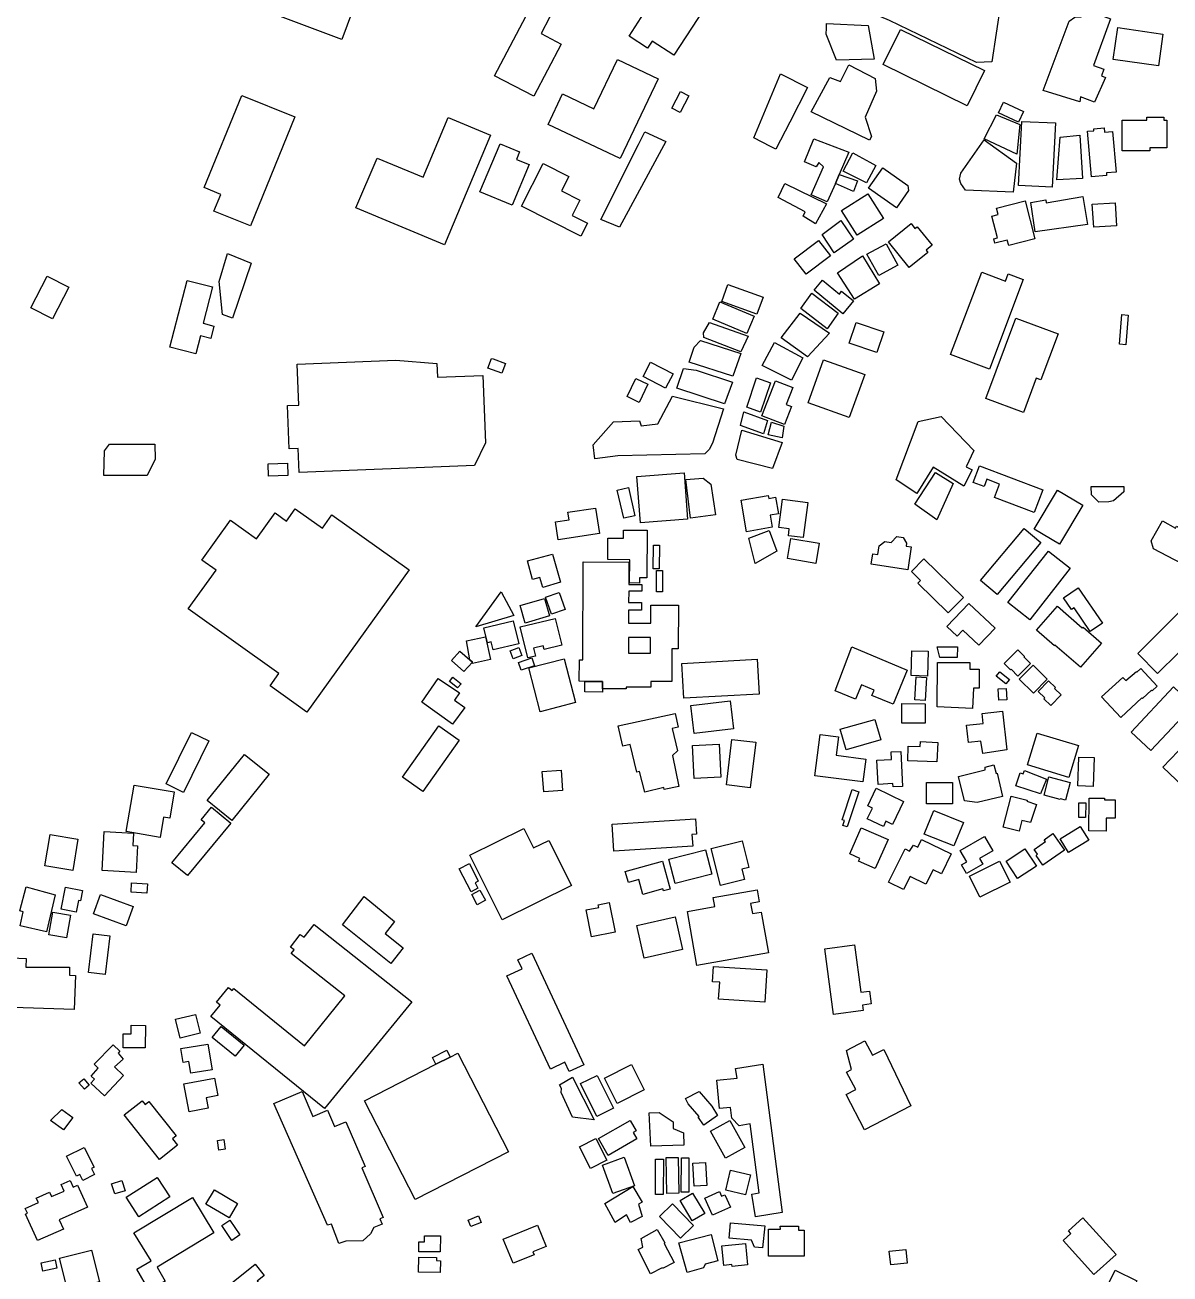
# Model space of a CAD drawing. Header units: metres. Extents: x -30816 to -28918, y -46789 to -43839.
# Drawn here: x -30631.9 to -30272.3, y -45820.9 to -45428.8 of the extents above; entities that cross this region are included whole.
import ezdxf

# ---------------------------------------------------------------- set-up
doc = ezdxf.new("R2010")
doc.units = ezdxf.units.M
doc.header["$MEASUREMENT"] = 0

msp = doc.modelspace()

# ---------------------------------------------------------------- linework, layer by layer
for points in [[(-30359.57, -45379.61), (-30353.2, -45380.1), (-30352.82, -45382.19), (-30347.23, -45383.37), (-30342.6, -45385.73), (-30343.79, -45391.16), (-30344.91, -45395.84), (-30347.09, -45416.43), (-30338.45, -45420.03), (-30335.69, -45417.12), (-30325.52, -45422.39), (-30328.22, -45440.39), (-30333.06, -45440.6), (-30360.41, -45427.38), (-30367.04, -45424.54), (-30359.57, -45379.61)], [(-30424.94, -45387.81), (-30408.99, -45398.13), (-30407.3, -45395.53), (-30399.46, -45400.59), (-30402.62, -45405.45), (-30405.49, -45403.59), (-30428.06, -45438.23), (-30434.91, -45433.82), (-30436.37, -45436.05), (-30442.18, -45432.32), (-30437.43, -45425.01), (-30438.45, -45424.35), (-30436.08, -45404.89), (-30424.94, -45387.81)], [(-30556.68, -45424.28), (-30551.61, -45410.73), (-30527.32, -45419.76), (-30532.4, -45433.31), (-30556.68, -45424.28)], [(-30473.57, -45424.08), (-30468.45, -45419.41), (-30464.54, -45421.44), (-30469.78, -45431.46), (-30463.44, -45434.75), (-30472.02, -45451.12), (-30484.38, -45444.7), (-30473.57, -45424.08)], [(-30312.08, -45449.39), (-30303.94, -45427.61), (-30302.2, -45426.33), (-30300.23, -45426.21), (-30299.27, -45423.78), (-30290.96, -45426.83), (-30296.37, -45441.47), (-30293.09, -45442.67), (-30293.84, -45444.73), (-30292.52, -45445.22), (-30295.96, -45452.96), (-30300.36, -45451.37), (-30300.61, -45452.91), (-30312.08, -45449.39)], [(-30380.14, -45428.31), (-30367.07, -45428.9), (-30365.21, -45439.48), (-30377.04, -45439.86), (-30380.31, -45431.69), (-30380.21, -45429.79), (-30380.14, -45428.31)], [(-30362.4, -45441.18), (-30356.94, -45430.15), (-30330.54, -45443.1), (-30336, -45454.14), (-30362.4, -45441.18)], [(-30288.69, -45429.61), (-30274.54, -45431.62), (-30275.96, -45441.6), (-30290.12, -45439.6), (-30288.69, -45429.61)], [(-30445.81, -45439.61), (-30432.99, -45445.66), (-30444.92, -45470.71), (-30467.61, -45459.99), (-30463.04, -45450.42), (-30453.18, -45455.07), (-30445.81, -45439.61)], [(-30386.15, -45448.41), (-30391.72, -45459.3), (-30396.07, -45467.81), (-30397.78, -45466.93), (-30403.03, -45464.21), (-30394.59, -45444.1), (-30386.15, -45448.41)], [(-30379.15, -45445.24), (-30375.74, -45446.52), (-30373.13, -45441.25), (-30364.84, -45445.58), (-30364.45, -45449.59), (-30367.99, -45457.71), (-30366.02, -45463.74), (-30366.71, -45464.93), (-30384.98, -45456.07), (-30379.15, -45445.24)], [(-30563.73, -45450.91), (-30547.07, -45457.66), (-30561.06, -45491.84), (-30572.5, -45487.2), (-30570.36, -45481.96), (-30575.58, -45479.84), (-30563.73, -45450.91)], [(-30428.77, -45454.86), (-30426.06, -45449.68), (-30423.41, -45451.05), (-30426.12, -45456.24), (-30428.77, -45454.86)], [(-30324.63, -45453.01), (-30318.34, -45455.92), (-30319.91, -45459.29), (-30326.2, -45456.4), (-30324.63, -45453.01)], [(-30521.3, -45470.54), (-30506.85, -45476.58), (-30498.95, -45457.84), (-30485.67, -45463.38), (-30500.16, -45497.8), (-30527.91, -45486.23), (-30521.3, -45470.54)], [(-30330.65, -45464.55), (-30326.73, -45457.02), (-30319.41, -45460.01), (-30320.39, -45469.33), (-30330.65, -45464.55)], [(-30318.81, -45459.04), (-30308.28, -45459.5), (-30309.35, -45479.72), (-30319.9, -45479.16), (-30318.81, -45459.04)], [(-30287.36, -45468.29), (-30287.35, -45458.66), (-30279.58, -45458.68), (-30279.58, -45457.7), (-30274.21, -45457.71), (-30274.22, -45458.64), (-30273.25, -45458.64), (-30273.26, -45467.36), (-30278.63, -45467.34), (-30278.64, -45468.31), (-30287.36, -45468.29)], [(-30437.18, -45462.28), (-30430.64, -45465.36), (-30445.14, -45492.22), (-30451.03, -45489.8), (-30439.25, -45466.32), (-30437.18, -45462.28)], [(-30307.8, -45477.37), (-30306.8, -45463.95), (-30300.61, -45463.42), (-30299.78, -45476.92), (-30307.8, -45477.37)], [(-30296.92, -45476.4), (-30298.17, -45462.16), (-30296.2, -45461.98), (-30296.25, -45461.39), (-30292.99, -45461.1), (-30292.88, -45462.38), (-30290.38, -45462.17), (-30289.25, -45474.95), (-30292.27, -45475.22), (-30292.2, -45476), (-30296.92, -45476.4)], [(-30477.53, -45470.96), (-30473.56, -45472.6), (-30478.92, -45485.39), (-30488.99, -45481.19), (-30482.65, -45466.06), (-30476.54, -45468.6), (-30477.53, -45470.96)], [(-30384.12, -45464.52), (-30373.16, -45468.73), (-30376.17, -45475.73), (-30377.34, -45478.49), (-30379.91, -45484.28), (-30384.94, -45482.15), (-30381.14, -45473.34), (-30382.55, -45471.93), (-30383.39, -45473.31), (-30387.09, -45471.73), (-30384.12, -45464.52)], [(-30330.63, -45464.79), (-30320.47, -45472.13), (-30321.5, -45481.31), (-30336.55, -45480.68), (-30337.96, -45478.49), (-30338.42, -45477.18), (-30338, -45475.31), (-30330.63, -45464.79)], [(-30371.91, -45468.9), (-30370.06, -45469.91), (-30366.55, -45471.83), (-30364.68, -45472.84), (-30367.56, -45478.31), (-30374.93, -45474.65), (-30371.91, -45468.9)], [(-30475.9, -45485.63), (-30469.12, -45472.3), (-30461.07, -45476.35), (-30463.37, -45480.87), (-30457.59, -45483.79), (-30460.04, -45488.59), (-30455.23, -45491.02), (-30457.27, -45495.04), (-30475.9, -45485.63)], [(-30371.72, -45481.1), (-30377.34, -45478.49), (-30376.17, -45475.73), (-30370.42, -45477.75), (-30371.72, -45481.1)], [(-30354.41, -45480.74), (-30358.14, -45486.17), (-30366.94, -45479.97), (-30362.47, -45473.67), (-30354.64, -45479.18), (-30354.41, -45480.74)], [(-30383.63, -45491.19), (-30387.54, -45488.79), (-30386.85, -45487.48), (-30395.39, -45482.92), (-30393.26, -45478.55), (-30380.21, -45484.9), (-30383.63, -45491.19)], [(-30375.41, -45487.04), (-30367.15, -45481.82), (-30362.25, -45489.48), (-30370.52, -45494.71), (-30375.41, -45487.04)], [(-30315.95, -45484.5), (-30311.27, -45483.64), (-30311.16, -45484.61), (-30299.68, -45482.58), (-30298.24, -45491.46), (-30314.62, -45493.7), (-30315.95, -45484.5)], [(-30323.41, -45496.28), (-30327.28, -45497.29), (-30327.66, -45495.86), (-30326.52, -45495.56), (-30328.29, -45488.83), (-30326.27, -45488.32), (-30326.8, -45486.31), (-30317.81, -45483.96), (-30314.7, -45495.86), (-30322.95, -45498), (-30323.41, -45496.28)], [(-30296.26, -45492.26), (-30296.73, -45485.08), (-30289.55, -45484.63), (-30289.08, -45491.8), (-30296.26, -45492.26)], [(-30377.71, -45500.27), (-30381.56, -45494.52), (-30375.68, -45490.13), (-30371.73, -45496.04), (-30377.71, -45500.27)], [(-30360.68, -45496.84), (-30353.59, -45491.15), (-30352.39, -45492.64), (-30351.74, -45492.11), (-30347.01, -45497.94), (-30348.92, -45499.48), (-30348.33, -45500.2), (-30354.16, -45504.89), (-30360.68, -45496.84)], [(-30378.96, -45501.24), (-30386.54, -45507.05), (-30390.28, -45502.21), (-30382.7, -45496.4), (-30378.96, -45501.24)], [(-30363.76, -45507.42), (-30367.45, -45500.76), (-30361.47, -45497.49), (-30357.8, -45504.14), (-30363.76, -45507.42)], [(-30570.83, -45509.3), (-30568.27, -45500.54), (-30560.83, -45503.58), (-30566.68, -45520.78), (-30569.88, -45519.69), (-30570.83, -45509.3)], [(-30368.89, -45501.29), (-30363.55, -45510.08), (-30371.39, -45514.9), (-30376.73, -45506.62), (-30368.89, -45501.29)], [(-30341.2, -45532.25), (-30331.43, -45506.38), (-30324, -45509.16), (-30323.14, -45506.9), (-30318.42, -45508.67), (-30329.03, -45536.81), (-30341.2, -45532.25)], [(-30630.03, -45517.6), (-30624.86, -45507.64), (-30618.09, -45511.13), (-30623.25, -45521.07), (-30630.03, -45517.6)], [(-30578.17, -45532.04), (-30586.38, -45529.94), (-30580.96, -45508.95), (-30572.92, -45511.01), (-30575.87, -45522.42), (-30572.51, -45523.28), (-30573.53, -45527.2), (-30576.71, -45526.39), (-30578.17, -45532.04)], [(-30411.13, -45510.25), (-30400.08, -45514.23), (-30402, -45519.52), (-30413.05, -45515.54), (-30411.13, -45510.25)], [(-30384.01, -45512.03), (-30381.41, -45508.9), (-30376.13, -45513.25), (-30375.41, -45512.38), (-30371.72, -45515.42), (-30375.05, -45519.43), (-30384.01, -45512.03)], [(-30379.95, -45524.21), (-30388.19, -45517.83), (-30384.75, -45512.97), (-30376.49, -45519.23), (-30379.95, -45524.21)], [(-30405.17, -45525.59), (-30415.84, -45521.12), (-30413.71, -45515.71), (-30402.84, -45520.16), (-30405.17, -45525.59)], [(-30418.73, -45526.85), (-30418.74, -45525.37), (-30416.9, -45522.15), (-30404.76, -45526.5), (-30407.04, -45531.34), (-30418.73, -45526.85)], [(-30394.35, -45526.98), (-30388.44, -45519.25), (-30379.19, -45525.56), (-30386.1, -45532.92), (-30394.35, -45526.98)], [(-30362.17, -45525.11), (-30364.39, -45531.59), (-30373.03, -45528.67), (-30370.82, -45522.18), (-30362.17, -45525.11)], [(-30330.14, -45546.03), (-30320.76, -45520.84), (-30307.44, -45525.75), (-30312.83, -45540.22), (-30314.3, -45539.67), (-30318.29, -45550.39), (-30330.14, -45546.03)], [(-30287.45, -45519.67), (-30285.4, -45519.83), (-30286.13, -45529.18), (-30288.18, -45529.02), (-30287.45, -45519.67)], [(-30409.54, -45539.04), (-30423.24, -45534.6), (-30421.69, -45529.89), (-30419.72, -45527.82), (-30407.02, -45531.96), (-30408.27, -45535.48), (-30409.54, -45539.04)], [(-30396.46, -45528.43), (-30387.6, -45533.29), (-30391.13, -45540.25), (-30400.35, -45535.63), (-30396.46, -45528.43)], [(-30546.41, -45535.24), (-30515.38, -45534.02), (-30502.5, -45535.1), (-30502.33, -45539.36), (-30488.09, -45538.8), (-30487.26, -45560), (-30490.69, -45567.08), (-30545.73, -45569.24), (-30546.03, -45561.77), (-30548.85, -45561.88), (-30549.4, -45548.23), (-30545.9, -45548.09), (-30546.41, -45535.24)], [(-30485.32, -45533.45), (-30484.87, -45533.62), (-30480.99, -45535.04), (-30482.12, -45538.13), (-30486.46, -45536.54), (-30485.32, -45533.45)], [(-30435.42, -45534.62), (-30428.35, -45538.28), (-30430.7, -45542.77), (-30437.76, -45539.1), (-30435.42, -45534.62)], [(-30385.92, -45547.36), (-30381.07, -45533.92), (-30368.16, -45538.52), (-30373, -45551.97), (-30385.92, -45547.36)], [(-30409.64, -45540.92), (-30412.16, -45547.7), (-30427.13, -45542.83), (-30425.12, -45536.57), (-30421.14, -45537.1), (-30409.64, -45540.92)], [(-30442.77, -45545.45), (-30440.06, -45539.77), (-30436.24, -45541.58), (-30438.95, -45547.27), (-30442.77, -45545.45)], [(-30405.19, -45548.8), (-30402.12, -45539.54), (-30397.73, -45541.14), (-30400.91, -45550.33), (-30405.19, -45548.8)], [(-30400.51, -45551.48), (-30396.21, -45540.44), (-30390.73, -45542.55), (-30392.83, -45547.93), (-30391.15, -45548.58), (-30393.35, -45554.24), (-30400.51, -45551.48)], [(-30428.52, -45545.26), (-30412.48, -45549.3), (-30415.93, -45560.02), (-30416.96, -45562), (-30418.35, -45563.36), (-30445.7, -45564.04), (-30452.9, -45565.01), (-30453.46, -45560.57), (-30447.06, -45553.39), (-30438.89, -45553.06), (-30438.35, -45554.58), (-30433.1, -45554.03), (-30428.52, -45545.26)], [(-30406.12, -45550.25), (-30398.73, -45552.92), (-30399.9, -45557.11), (-30407.18, -45554.55), (-30406.12, -45550.25)], [(-30398.48, -45557.42), (-30397.46, -45553.51), (-30393.59, -45554.71), (-30394.12, -45558.38), (-30398.48, -45557.42)], [(-30358.25, -45571.6), (-30351.37, -45553.29), (-30344.18, -45551.66), (-30333.9, -45562.33), (-30336.31, -45567.46), (-30334.47, -45568.38), (-30337.06, -45573.51), (-30346.62, -45567.6), (-30351.81, -45575.84), (-30358.25, -45571.6)], [(-30406.72, -45555.96), (-30394.1, -45559.85), (-30397.07, -45567.98), (-30408.22, -45565.14), (-30408.66, -45563.78), (-30406.72, -45555.96)], [(-30606.93, -45562.44), (-30605.31, -45560.41), (-30591.09, -45560.39), (-30591.02, -45565.04), (-30593.51, -45570.22), (-30607.12, -45570.22), (-30606.93, -45562.44)], [(-30549.39, -45566.35), (-30549.27, -45570.21), (-30555.35, -45570.4), (-30555.48, -45566.54), (-30549.39, -45566.35)], [(-30423.8, -45583.94), (-30438.59, -45585.05), (-30439.7, -45570.5), (-30424.91, -45569.39), (-30423.8, -45583.94)], [(-30340.41, -45572.67), (-30345.47, -45584.13), (-30352.43, -45579.2), (-30345.97, -45569.22), (-30340.41, -45572.67)], [(-30329.8, -45571.36), (-30330.69, -45573.68), (-30334.09, -45572.38), (-30332.07, -45567.14), (-30312.26, -45574.7), (-30315, -45581.85), (-30327.42, -45577.11), (-30325.79, -45572.89), (-30329.8, -45571.36)], [(-30443.83, -45583.6), (-30445.85, -45574.76), (-30442.38, -45573.97), (-30440.36, -45582.82), (-30443.83, -45583.6)], [(-30416.48, -45572.95), (-30415.05, -45582.57), (-30422.88, -45583.61), (-30424.34, -45571.47), (-30418.88, -45571), (-30416.48, -45572.95)], [(-30286.78, -45573.71), (-30286.77, -45575.33), (-30290.05, -45578.11), (-30291.54, -45578.51), (-30294.6, -45578.53), (-30296.97, -45576.23), (-30297.04, -45573.68), (-30286.78, -45573.71)], [(-30407, -45577.95), (-30398.45, -45576.47), (-30398.29, -45577.38), (-30396.13, -45577), (-30395.22, -45582.22), (-30397.9, -45582.67), (-30397.24, -45586.47), (-30405.27, -45587.86), (-30407, -45577.95)], [(-30391.85, -45586.93), (-30395.13, -45586.52), (-30394.01, -45577.65), (-30386.02, -45578.65), (-30387.52, -45589.72), (-30392.13, -45589.11), (-30391.85, -45586.93)], [(-30314.97, -45587.03), (-30307.63, -45574.84), (-30299.69, -45579.57), (-30307.03, -45591.76), (-30314.97, -45587.03)], [(-30580.63, -45612.08), (-30571.87, -45599.9), (-30576.28, -45596.75), (-30567.3, -45584.26), (-30559.17, -45590.04), (-30553.34, -45581.93), (-30549.72, -45584.52), (-30546.98, -45580.7), (-30538.48, -45586.75), (-30535.45, -45582.53), (-30511.24, -45599.77), (-30543.36, -45644.48), (-30554.88, -45636.28), (-30552.09, -45632.4), (-30580.63, -45612.08)], [(-30461.34, -45581.77), (-30452.69, -45580.43), (-30451.45, -45588.37), (-30464.4, -45590.36), (-30465.27, -45584.78), (-30460.97, -45584.12), (-30461.34, -45581.77)], [(-30264.12, -45600.21), (-30277.45, -45593.28), (-30278.2, -45590.7), (-30274.64, -45584.42), (-30270.57, -45586.71), (-30270.22, -45586.08), (-30259.49, -45592.27), (-30264.12, -45600.21)], [(-30448.83, -45596.59), (-30448.78, -45589.86), (-30443.94, -45589.88), (-30443.92, -45587.34), (-30436.44, -45587.4), (-30436.56, -45602.34), (-30438.84, -45602.33), (-30438.85, -45603.97), (-30442.01, -45603.95), (-30441.96, -45596.65), (-30448.83, -45596.59)], [(-30404.6, -45589.85), (-30398.16, -45587.51), (-30395.81, -45593.91), (-30402.55, -45597.87), (-30404.6, -45589.85)], [(-30365.61, -45594.77), (-30364.09, -45595), (-30363.66, -45592.3), (-30361.83, -45590.91), (-30359.83, -45591.19), (-30358.1, -45589.39), (-30356.04, -45589.69), (-30355.02, -45591.46), (-30355.16, -45592.35), (-30353.55, -45592.61), (-30354.67, -45599.78), (-30366.12, -45598), (-30365.61, -45594.77)], [(-30331.8, -45603.19), (-30318.13, -45586.89), (-30312.91, -45591.24), (-30326.58, -45607.53), (-30331.8, -45603.19)], [(-30432.61, -45592.07), (-30432.72, -45599.54), (-30434.61, -45599.51), (-30434.49, -45592.05), (-30432.61, -45592.07)], [(-30391.39, -45590.02), (-30382.44, -45591.5), (-30383.49, -45597.79), (-30392.45, -45596.3), (-30391.39, -45590.02)], [(-30466.23, -45594.89), (-30463.68, -45603.73), (-30469.25, -45605.33), (-30470.15, -45602.19), (-30472.53, -45602.81), (-30474.07, -45596.95), (-30466.23, -45594.89)], [(-30457.78, -45634.82), (-30457.76, -45628.04), (-30456.7, -45628.05), (-30456.59, -45597.32), (-30442.25, -45597.37), (-30442.27, -45604.38), (-30438.11, -45604.39), (-30438.12, -45606.51), (-30442.28, -45606.5), (-30442.29, -45610.07), (-30438.29, -45610.08), (-30438.29, -45612.47), (-30442.3, -45612.45), (-30442.31, -45616.55), (-30435.36, -45616.57), (-30435.34, -45610.91), (-30426.65, -45610.94), (-30426.7, -45624.61), (-30428.7, -45624.6), (-30428.74, -45634.92), (-30435.34, -45634.9), (-30435.34, -45636.69), (-30443.03, -45636.66), (-30443.03, -45637.17), (-30450.53, -45637.14), (-30450.52, -45634.85), (-30456, -45634.83), (-30457.78, -45634.82)], [(-30351.46, -45603.98), (-30350.61, -45603.13), (-30353.49, -45600.3), (-30349.56, -45596.34), (-30337.14, -45608.55), (-30341.92, -45613.36), (-30351.46, -45603.98)], [(-30310.5, -45593.94), (-30303.6, -45599.3), (-30316.3, -45615.48), (-30323.2, -45610.11), (-30310.5, -45593.94)], [(-30433.51, -45606.77), (-30433.58, -45599.99), (-30431.7, -45599.98), (-30431.63, -45606.76), (-30433.51, -45606.77)], [(-30482.35, -45606.68), (-30478.31, -45614.18), (-30490.28, -45617.72), (-30482.35, -45606.68)], [(-30467.12, -45614.3), (-30474.77, -45616.54), (-30476.39, -45611.04), (-30468.73, -45608.81), (-30467.12, -45614.3)], [(-30462.2, -45612.31), (-30466.49, -45613.79), (-30468.37, -45608.4), (-30464.08, -45606.92), (-30462.2, -45612.31)], [(-30302.41, -45611.74), (-30303.19, -45612.27), (-30305.7, -45608.57), (-30301.11, -45605.49), (-30293.51, -45616.58), (-30297.37, -45619.17), (-30302.41, -45611.74)], [(-30335.52, -45610.37), (-30327.24, -45618.14), (-30332.28, -45623.47), (-30337.33, -45618.74), (-30339.13, -45620.64), (-30342.37, -45617.6), (-30335.52, -45610.37)], [(-30299.84, -45618.04), (-30299.61, -45617.78), (-30293.79, -45622.88), (-30300.45, -45630.42), (-30308.44, -45623.43), (-30308.62, -45623.63), (-30314.22, -45618.71), (-30307.62, -45611.24), (-30299.84, -45618.04)], [(-30276.18, -45632.38), (-30282.45, -45626.1), (-30269.27, -45613.05), (-30262.99, -45619.34), (-30276.18, -45632.38)], [(-30478.57, -45615.78), (-30476.82, -45623.02), (-30484.83, -45624.95), (-30485.43, -45622.44), (-30486.64, -45622.73), (-30487.79, -45617.99), (-30478.57, -45615.78)], [(-30476.35, -45617.69), (-30465.35, -45615.05), (-30463.31, -45623.52), (-30468.81, -45624.83), (-30469.09, -45623.69), (-30472.19, -45624.43), (-30471.59, -45626.9), (-30473.99, -45627.47), (-30476.35, -45617.69)], [(-30493.23, -45622.13), (-30487.29, -45620.84), (-30485.72, -45627.97), (-30491.28, -45629.25), (-30491.36, -45628.83), (-30492.13, -45628.07), (-30493.23, -45622.13)], [(-30442.33, -45621.02), (-30442.35, -45625.98), (-30435.4, -45626), (-30435.38, -45621.04), (-30442.33, -45621.02)], [(-30475.85, -45626.76), (-30478.58, -45627.78), (-30479.53, -45625.27), (-30476.8, -45624.25), (-30475.85, -45626.76)], [(-30377.41, -45637.76), (-30372.16, -45624), (-30354.85, -45631.32), (-30359.27, -45641.98), (-30365.88, -45639.27), (-30365.19, -45637.63), (-30369.17, -45635.95), (-30371.04, -45640.41), (-30377.41, -45637.76)], [(-30339.08, -45624), (-30339.1, -45627.34), (-30344.54, -45627.32), (-30345.42, -45623.98), (-30339.08, -45624)], [(-30320.13, -45633.17), (-30322.19, -45631.05), (-30322.4, -45631.25), (-30324.42, -45629.2), (-30320.04, -45624.93), (-30318.02, -45626.98), (-30318.16, -45627.12), (-30316.08, -45629.26), (-30320.13, -45633.17)], [(-30494.01, -45631.76), (-30497.94, -45628.3), (-30495.33, -45625.36), (-30492.13, -45628.07), (-30491.36, -45628.83), (-30494.01, -45631.76)], [(-30476.09, -45631.31), (-30476.91, -45628.86), (-30472.68, -45627.47), (-30471.87, -45629.93), (-30476.09, -45631.31)], [(-30458.96, -45641.52), (-30470.03, -45644.37), (-30473.6, -45630.58), (-30462.53, -45627.73), (-30458.96, -45641.52)], [(-30401.31, -45638.81), (-30424.99, -45640.1), (-30425.58, -45629.2), (-30401.92, -45627.9), (-30401.31, -45638.81)], [(-30348.26, -45625.38), (-30348.49, -45633.18), (-30353.61, -45633.03), (-30353.38, -45625.23), (-30348.26, -45625.38)], [(-30335.13, -45631.01), (-30332.21, -45631.02), (-30332.23, -45636.97), (-30334.04, -45636.96), (-30334.28, -45643.31), (-30345.42, -45642.87), (-30345.31, -45628.88), (-30335.11, -45628.96), (-30335.13, -45631.01)], [(-30323.9, -45635.66), (-30326.87, -45633.18), (-30325.73, -45631.81), (-30322.75, -45634.28), (-30323.9, -45635.66)], [(-30315.19, -45638.51), (-30319.63, -45634.1), (-30315.28, -45629.76), (-30310.84, -45634.18), (-30315.19, -45638.51)], [(-30287.79, -45646.17), (-30293.77, -45639.72), (-30287.09, -45633.58), (-30286.19, -45634.55), (-30282.83, -45631.74), (-30282.68, -45631.9), (-30281.44, -45630.76), (-30276.32, -45636.29), (-30277.93, -45637.79), (-30278.11, -45637.6), (-30280.94, -45640.21), (-30281.1, -45640.04), (-30287.79, -45646.17)], [(-30502.1, -45633.94), (-30495.44, -45638.48), (-30496.97, -45640.7), (-30493.78, -45642.99), (-30497.62, -45648.3), (-30507.24, -45641.41), (-30502.1, -45633.94)], [(-30497.48, -45633.54), (-30494.92, -45635.58), (-30495.99, -45636.9), (-30498.54, -45634.87), (-30497.48, -45633.54)], [(-30456, -45634.83), (-30450.52, -45634.85), (-30450.53, -45637.14), (-30450.54, -45638.18), (-30456.01, -45638.16), (-30456, -45634.83)], [(-30352.42, -45640.65), (-30351.96, -45633.45), (-30348.76, -45633.65), (-30349.21, -45640.85), (-30352.42, -45640.65)], [(-30309.69, -45642.43), (-30311.94, -45640.31), (-30311.65, -45640.01), (-30313.72, -45638.06), (-30310.46, -45634.63), (-30308.25, -45636.71), (-30308.58, -45637.05), (-30306.47, -45639.04), (-30309.69, -45642.43)], [(-30284.54, -45650.73), (-30271.2, -45636.58), (-30264.99, -45642.38), (-30278.33, -45656.53), (-30284.54, -45650.73)], [(-30323.58, -45640.63), (-30326.1, -45640.73), (-30326.24, -45637.18), (-30323.73, -45637.08), (-30323.58, -45640.63)], [(-30421.69, -45651.25), (-30422.76, -45642.4), (-30410.4, -45640.93), (-30409.34, -45649.78), (-30421.69, -45651.25)], [(-30356.54, -45641.81), (-30349.19, -45641.84), (-30349.21, -45647.95), (-30356.56, -45647.93), (-30356.54, -45641.81)], [(-30323.52, -45656.34), (-30331.09, -45657.51), (-30331.71, -45653.56), (-30335.62, -45653.98), (-30336.21, -45648.62), (-30330.96, -45648.05), (-30331.32, -45644.95), (-30324.92, -45644.22), (-30323.52, -45656.34)], [(-30268.26, -45667.77), (-30274.56, -45661.78), (-30262.48, -45649.19), (-30262.8, -45648.88), (-30256.56, -45642.37), (-30249.93, -45648.67), (-30268.26, -45667.77)], [(-30437.26, -45669.65), (-30438.86, -45663.16), (-30439.7, -45663.36), (-30441.81, -45654.64), (-30444.16, -45655.17), (-30445.62, -45648.82), (-30427.7, -45644.88), (-30426.73, -45649.25), (-30428.66, -45649.68), (-30426.99, -45656.61), (-30428.49, -45658.14), (-30426.58, -45667.87), (-30431.09, -45668.75), (-30431.2, -45668.19), (-30437.26, -45669.65)], [(-30374.02, -45656.29), (-30375.85, -45649.81), (-30364.96, -45646.77), (-30363.13, -45653.23), (-30374.02, -45656.29)], [(-30582.04, -45669.69), (-30587.52, -45667.01), (-30579.55, -45650.84), (-30574.07, -45653.51), (-30582.04, -45669.69)], [(-30513.35, -45664.93), (-30501.93, -45648.75), (-30495.5, -45653.25), (-30506.92, -45669.44), (-30513.35, -45664.93)], [(-30377.15, -45658.03), (-30367.8, -45659.22), (-30368.74, -45666.4), (-30383.86, -45664.46), (-30382.19, -45651.48), (-30376.4, -45652.21), (-30377.15, -45658.03)], [(-30304.05, -45665.01), (-30317.04, -45661.07), (-30313.97, -45651.07), (-30300.99, -45655), (-30304.05, -45665.01)], [(-30413.39, -45664.88), (-30421.72, -45665.28), (-30422.22, -45654.97), (-30413.88, -45654.58), (-30413.39, -45664.88)], [(-30411.61, -45667.35), (-30409.9, -45653.05), (-30402.38, -45653.95), (-30404.09, -45668.24), (-30411.61, -45667.35)], [(-30345.56, -45660.09), (-30354.66, -45659.8), (-30354.51, -45655.18), (-30350.77, -45655.29), (-30350.68, -45653.7), (-30345.19, -45654.03), (-30345.56, -45660.09)], [(-30574.64, -45672.23), (-30562.87, -45657.74), (-30555.13, -45663.97), (-30566.89, -45678.47), (-30574.64, -45672.23)], [(-30356.29, -45667.79), (-30359.25, -45667.94), (-30359.3, -45666.92), (-30363.93, -45667.16), (-30364.32, -45659.62), (-30359.74, -45659.39), (-30359.86, -45656.99), (-30356.86, -45656.83), (-30356.29, -45667.79)], [(-30301.23, -45667.68), (-30300.91, -45658.61), (-30296.08, -45658.78), (-30296.41, -45667.86), (-30301.23, -45667.68)], [(-30463.03, -45669.09), (-30468.95, -45669.53), (-30469.42, -45663.18), (-30463.51, -45662.75), (-30463.03, -45669.09)], [(-30336.83, -45672.3), (-30338.73, -45664.74), (-30330.31, -45662.63), (-30330.38, -45661.81), (-30327.61, -45661.05), (-30326.86, -45663.75), (-30326.59, -45663.68), (-30324.87, -45670.99), (-30332.84, -45672.85), (-30336.83, -45672.3)], [(-30312.99, -45670.15), (-30320.73, -45667.59), (-30319.38, -45663.58), (-30318.41, -45663.91), (-30317.96, -45662.77), (-30311.11, -45665.49), (-30312.99, -45670.15)], [(-30588.34, -45677.47), (-30589.44, -45683.82), (-30600.09, -45681.97), (-30597.56, -45667.44), (-30584.97, -45669.49), (-30586.34, -45677.79), (-30588.34, -45677.47)], [(-30340.59, -45673.31), (-30348.79, -45673.28), (-30348.77, -45666.58), (-30340.57, -45666.61), (-30340.59, -45673.31)], [(-30306.71, -45671.67), (-30306.76, -45671.87), (-30311.86, -45670.56), (-30310.36, -45664.85), (-30303.69, -45666.58), (-30305.13, -45672.09), (-30306.71, -45671.67)], [(-30373.65, -45680.54), (-30375.01, -45680.09), (-30374.5, -45678.52), (-30375.22, -45678.28), (-30372.1, -45668.79), (-30370, -45669.47), (-30373.65, -45680.54)], [(-30355.95, -45672.55), (-30359.45, -45679.73), (-30361.51, -45678.74), (-30362.3, -45680.38), (-30367.35, -45677.95), (-30365.73, -45674.62), (-30367.23, -45673.89), (-30364.56, -45668.39), (-30355.95, -45672.55)], [(-30322.14, -45670.88), (-30317.17, -45672.15), (-30317.26, -45672.49), (-30314.18, -45673.51), (-30316.07, -45679.17), (-30318.81, -45678.46), (-30319.7, -45681.89), (-30324.67, -45680.62), (-30322.14, -45670.88)], [(-30292.9, -45671.54), (-30292.91, -45671.98), (-30289.5, -45672), (-30289.52, -45677.82), (-30292.3, -45677.81), (-30292.34, -45681.83), (-30297.79, -45681.77), (-30297.7, -45671.49), (-30292.9, -45671.54)], [(-30585.7, -45691.81), (-30575.34, -45679.27), (-30576.53, -45678.31), (-30573.26, -45674.36), (-30567.23, -45679.3), (-30580.86, -45695.78), (-30585.7, -45691.81)], [(-30349.48, -45682.8), (-30346.51, -45675.41), (-30337.17, -45679.12), (-30340.14, -45686.51), (-30349.48, -45682.8)], [(-30298.83, -45677.6), (-30300.97, -45677.57), (-30300.91, -45672.96), (-30298.77, -45672.98), (-30298.83, -45677.6)], [(-30447.48, -45679.7), (-30421.26, -45677.95), (-30420.94, -45682.82), (-30422.41, -45682.93), (-30422.17, -45686.54), (-30446.9, -45688.19), (-30447.48, -45679.7)], [(-30616.87, -45694.19), (-30625.6, -45692.73), (-30623.93, -45682.89), (-30615.21, -45684.35), (-30616.87, -45694.19)], [(-30607.58, -45694.22), (-30606.95, -45681.98), (-30597.73, -45682.46), (-30597.94, -45686.41), (-30596.49, -45686.49), (-30596.98, -45694.84), (-30607.58, -45694.22)], [(-30460.28, -45698.94), (-30482.04, -45709.7), (-30492.15, -45689.41), (-30475.23, -45681.05), (-30472.19, -45687.14), (-30467.36, -45684.75), (-30460.28, -45698.94)], [(-30360.83, -45684.52), (-30364.86, -45693.56), (-30370.1, -45691.25), (-30369.72, -45690.39), (-30372.88, -45689.01), (-30369.24, -45680.81), (-30360.83, -45684.52)], [(-30332.17, -45690.44), (-30331.12, -45692.25), (-30336.23, -45695.18), (-30337.82, -45692.43), (-30336.11, -45691.45), (-30338.16, -45687.92), (-30330.54, -45683.54), (-30327.94, -45688.01), (-30332.17, -45690.44)], [(-30313.86, -45689.12), (-30314.94, -45687.57), (-30311.43, -45685.13), (-30311.86, -45684.53), (-30309.12, -45682.62), (-30305.45, -45687.85), (-30312.19, -45692.53), (-30314.35, -45689.46), (-30313.86, -45689.12)], [(-30297.84, -45684.69), (-30304.19, -45688.55), (-30306.84, -45684.24), (-30300.49, -45680.38), (-30297.84, -45684.69)], [(-30416.14, -45695.4), (-30427.69, -45698.33), (-30429.65, -45690.66), (-30418.11, -45687.72), (-30416.14, -45695.4)], [(-30416.42, -45687.31), (-30406.68, -45684.88), (-30404.58, -45693.24), (-30406.71, -45693.76), (-30405.9, -45697.01), (-30413.5, -45698.9), (-30416.42, -45687.31)], [(-30351.45, -45686.85), (-30350.3, -45684.48), (-30340.99, -45688.99), (-30344.04, -45695.23), (-30346.71, -45693.95), (-30348.95, -45698.5), (-30353.92, -45696.07), (-30355.97, -45700.18), (-30360.7, -45697.84), (-30355.5, -45687.44), (-30354.12, -45688.12), (-30352.87, -45686.25), (-30351.45, -45686.85)], [(-30320.17, -45696.73), (-30323.79, -45691.25), (-30317.86, -45687.36), (-30314.24, -45692.85), (-30320.17, -45696.73)], [(-30439.1, -45697.05), (-30442.38, -45697.95), (-30443.34, -45694.51), (-30431.68, -45691.32), (-30429.26, -45700.07), (-30431.35, -45700.64), (-30431.53, -45700), (-30437.8, -45701.71), (-30439.1, -45697.05)], [(-30325.86, -45691.26), (-30322.53, -45697.89), (-30331.98, -45702.6), (-30335.31, -45695.97), (-30325.86, -45691.26)], [(-30492.32, -45692.04), (-30489.53, -45697.57), (-30490.5, -45698.06), (-30489.6, -45699.78), (-30491.75, -45700.9), (-30495.54, -45693.65), (-30492.32, -45692.04)], [(-30622.37, -45701.83), (-30625.08, -45713.5), (-30633.4, -45711.58), (-30632.39, -45707.2), (-30633.52, -45706.9), (-30631.46, -45699.38), (-30622.37, -45701.83)], [(-30615.08, -45703.59), (-30615.8, -45707.25), (-30620.51, -45706.33), (-30619.15, -45699.47), (-30613.77, -45700.44), (-30614.37, -45703.71), (-30615.08, -45703.59)], [(-30593.55, -45701.32), (-30598.56, -45701.05), (-30598.39, -45698.07), (-30593.39, -45698.35), (-30593.55, -45701.32)], [(-30600.08, -45711.53), (-30610.37, -45707.77), (-30608.16, -45701.77), (-30597.86, -45705.54), (-30600.08, -45711.53)], [(-30518.73, -45713.97), (-30513.06, -45718.53), (-30517.02, -45723.41), (-30532.16, -45711.25), (-30525.33, -45702.34), (-30515.86, -45710.17), (-30518.73, -45713.97)], [(-30489.81, -45704.94), (-30491.57, -45701.73), (-30489.04, -45700.36), (-30487.29, -45703.57), (-30489.81, -45704.94)], [(-30423.82, -45707.04), (-30415.24, -45705.55), (-30415.75, -45702.66), (-30401.95, -45700.26), (-30401.27, -45704.08), (-30404, -45704.56), (-30403.44, -45707.74), (-30400.65, -45707.26), (-30398.39, -45720.08), (-30420.84, -45723.99), (-30423.82, -45707.04)], [(-30617.61, -45708.26), (-30618.83, -45715.3), (-30624.33, -45714.36), (-30623.11, -45707.32), (-30617.61, -45708.26)], [(-30453.91, -45714.99), (-30455.6, -45706.54), (-30451.7, -45705.77), (-30451.86, -45704.95), (-30448.4, -45704.26), (-30446.54, -45713.53), (-30453.91, -45714.99)], [(-30545.43, -45714.25), (-30544.19, -45715.18), (-30541.01, -45711.2), (-30510.33, -45735.47), (-30537.85, -45768.97), (-30573.48, -45740.07), (-30570.53, -45736.46), (-30571.71, -45735.49), (-30567.97, -45730.98), (-30566.82, -45731.92), (-30566.26, -45731.25), (-30544.11, -45749.21), (-30531.43, -45733.55), (-30548.24, -45720.26), (-30547.34, -45719.13), (-30548.48, -45718.27), (-30545.43, -45714.25)], [(-30437.37, -45721.7), (-30439.73, -45711.45), (-30427.72, -45708.71), (-30425.36, -45718.97), (-30437.37, -45721.7)], [(-30610.42, -45714.06), (-30605.21, -45714.67), (-30606.68, -45726.81), (-30611.88, -45726.18), (-30610.42, -45714.06)], [(-30377.96, -45739.39), (-30380.69, -45718.81), (-30371.36, -45717.59), (-30369.4, -45732.41), (-30366.64, -45732.05), (-30366.1, -45736.1), (-30368.86, -45736.46), (-30368.64, -45738.17), (-30377.96, -45739.39)], [(-30638.82, -45737.11), (-30638.24, -45721.57), (-30631.46, -45721.83), (-30631.56, -45724.51), (-30617.9, -45724.56), (-30617.91, -45727.08), (-30616.04, -45727.13), (-30616.38, -45737.83), (-30638.82, -45737.11)], [(-30480.56, -45727.32), (-30475.77, -45725.09), (-30477.1, -45722.26), (-30472.71, -45720.21), (-30456.33, -45755.19), (-30460.96, -45757.34), (-30462.32, -45754.41), (-30466.88, -45756.53), (-30480.56, -45727.32)], [(-30398.91, -45725.35), (-30399.53, -45735.52), (-30414.03, -45734.64), (-30413.7, -45729.27), (-30415.98, -45729.13), (-30415.69, -45724.32), (-30398.91, -45725.35)], [(-30583.13, -45746.8), (-30584.55, -45740.92), (-30578.29, -45739.43), (-30576.88, -45745.3), (-30583.13, -45746.8)], [(-30594.08, -45749.9), (-30601.04, -45749.88), (-30601.03, -45745.46), (-30598.51, -45745.47), (-30598.5, -45742.81), (-30594.06, -45742.82), (-30594.08, -45749.9)], [(-30570.27, -45743.23), (-30563.07, -45749.07), (-30565.89, -45752.52), (-30573.09, -45746.68), (-30570.27, -45743.23)], [(-30604.11, -45748.96), (-30602.06, -45750.97), (-30602.61, -45751.52), (-30600.97, -45753.4), (-30603.74, -45755.87), (-30600.87, -45758.59), (-30606.9, -45764.92), (-30611.14, -45760.92), (-30609.99, -45759.71), (-30611.07, -45758.74), (-30608.87, -45756.31), (-30610.14, -45755.05), (-30604.11, -45748.96)], [(-30573.08, -45756.75), (-30579.82, -45757.88), (-30580.44, -45754.21), (-30582.16, -45754.5), (-30582.9, -45750.13), (-30574.45, -45748.71), (-30573.08, -45756.75)], [(-30365.72, -45752.15), (-30362.16, -45750.45), (-30353.68, -45768.09), (-30368.22, -45775.64), (-30374.04, -45764.51), (-30370.96, -45762.91), (-30373.85, -45757.56), (-30372.29, -45756.73), (-30373.87, -45750.67), (-30368.12, -45747.64), (-30365.72, -45752.15)], [(-30509.3, -45797.44), (-30525.24, -45766.52), (-30502.8, -45755.05), (-30498.3, -45752.76), (-30495.96, -45751.56), (-30480.02, -45782.48), (-30509.3, -45797.44)], [(-30502.8, -45755.05), (-30503.91, -45752.91), (-30499.41, -45750.62), (-30498.3, -45752.76), (-30502.8, -45755.05)], [(-30445.88, -45767.3), (-30449.89, -45759.45), (-30441.4, -45755.16), (-30437.4, -45763.01), (-30445.88, -45767.3)], [(-30400.16, -45754.98), (-30394.04, -45801.58), (-30402.5, -45802.91), (-30403.63, -45795.79), (-30401.26, -45795.42), (-30404.11, -45773.72), (-30407.54, -45774.39), (-30409.92, -45771.91), (-30410.33, -45768.63), (-30413.74, -45768.96), (-30414.62, -45760.04), (-30408.24, -45759.4), (-30408.73, -45756.32), (-30400.16, -45754.98)], [(-30614.91, -45760.9), (-30613.42, -45759.62), (-30611.72, -45761.56), (-30613.21, -45762.85), (-30614.91, -45760.9)], [(-30581.97, -45761.21), (-30572.37, -45759.35), (-30571.31, -45764.83), (-30574.98, -45765.53), (-30574.35, -45768.83), (-30580.28, -45769.96), (-30581.97, -45761.21)], [(-30459.96, -45759.08), (-30453.08, -45772.51), (-30459.88, -45771.6), (-30463.44, -45763.87), (-30463.41, -45762.66), (-30464.03, -45761.44), (-30459.96, -45759.08)], [(-30457.41, -45761.12), (-30452.16, -45758.52), (-30447, -45768.86), (-30452.24, -45771.46), (-30457.41, -45761.12)], [(-30522.29, -45806.33), (-30523.31, -45808.22), (-30525.74, -45810.51), (-30531.1, -45810.6), (-30533.34, -45811.28), (-30535.59, -45805.19), (-30536.84, -45805.57), (-30553.67, -45767.35), (-30544.8, -45763.6), (-30541.48, -45771.4), (-30536.86, -45769.44), (-30534.67, -45774.57), (-30531.11, -45773.06), (-30525.08, -45787.17), (-30526.05, -45787.58), (-30519.39, -45803.16), (-30520.44, -45803.6), (-30519.74, -45805.24), (-30522.29, -45806.33)], [(-30420.11, -45771.4), (-30423.56, -45767.49), (-30424.49, -45765.73), (-30420.13, -45763.6), (-30416.22, -45768.22), (-30414.44, -45771.17), (-30418.66, -45774.2), (-30420.49, -45771.66), (-30420.11, -45771.4)], [(-30616.86, -45771.76), (-30619.71, -45775.66), (-30623.82, -45772.73), (-30620.31, -45769.26), (-30616.86, -45771.76)], [(-30600.66, -45770.94), (-30595.03, -45766.51), (-30594.14, -45767.62), (-30592.95, -45766.68), (-30584.36, -45777.49), (-30585.55, -45778.43), (-30583.95, -45780.46), (-30589.59, -45784.89), (-30600.66, -45770.94)], [(-30432.7, -45770.16), (-30428.36, -45773.09), (-30428.36, -45775.21), (-30425.05, -45776.61), (-30424.94, -45780.41), (-30435.28, -45780.72), (-30435.82, -45770.33), (-30432.7, -45770.16)], [(-30440.84, -45776.49), (-30439.69, -45778.48), (-30448.68, -45783.65), (-30451.75, -45778.35), (-30441.85, -45772.65), (-30439.93, -45775.97), (-30440.84, -45776.49)], [(-30411.89, -45784.49), (-30416.57, -45775.99), (-30410.47, -45772.67), (-30405.79, -45781.17), (-30411.89, -45784.49)], [(-30610.99, -45787.79), (-30610.03, -45789.68), (-30613.67, -45791.49), (-30614.63, -45789.61), (-30615.67, -45790.12), (-30618.81, -45783.88), (-30613.28, -45781.12), (-30610.14, -45787.37), (-30610.99, -45787.79)], [(-30570.99, -45782), (-30571.43, -45778.99), (-30569.42, -45778.7), (-30568.97, -45781.71), (-30570.99, -45782)], [(-30454.3, -45787.76), (-30457.77, -45781), (-30452.64, -45778.39), (-30449.17, -45785.16), (-30454.3, -45787.76)], [(-30440.42, -45793.15), (-30447.27, -45795.64), (-30450.53, -45786.75), (-30443.69, -45784.25), (-30440.42, -45793.15)], [(-30433.86, -45795.91), (-30433.83, -45784.84), (-30431.39, -45784.85), (-30431.43, -45795.92), (-30433.86, -45795.91)], [(-30426.54, -45795.54), (-30430.29, -45795.62), (-30430.54, -45784.35), (-30426.79, -45784.28), (-30426.54, -45795.54)], [(-30423.44, -45795.21), (-30425.8, -45795.19), (-30425.7, -45784.44), (-30423.35, -45784.46), (-30423.44, -45795.21)], [(-30417.75, -45793.05), (-30421.74, -45793.26), (-30422.12, -45786.06), (-30418.12, -45785.85), (-30417.75, -45793.05)], [(-30404.07, -45789.75), (-30405.59, -45796.03), (-30411.79, -45794.55), (-30410.28, -45788.26), (-30404.07, -45789.75)], [(-30616.74, -45793.58), (-30615.32, -45792.94), (-30612.19, -45799.9), (-30621.1, -45803.88), (-30619.8, -45806.77), (-30627.96, -45810.41), (-30631.7, -45802.11), (-30631.06, -45801.83), (-30631.76, -45800.29), (-30627.65, -45798.45), (-30628.29, -45797.04), (-30624.12, -45795.16), (-30623.48, -45796.59), (-30619.55, -45794.84), (-30620.48, -45792.78), (-30617.67, -45791.54), (-30616.74, -45793.58)], [(-30604.65, -45792.58), (-30601.39, -45791.57), (-30600.4, -45794.75), (-30603.67, -45795.76), (-30604.65, -45792.58)], [(-30596.09, -45802.89), (-30600.05, -45796.77), (-30590.37, -45790.56), (-30586.41, -45796.7), (-30596.09, -45802.89)], [(-30438.05, -45802.87), (-30441.67, -45804.74), (-30442.98, -45802.25), (-30446.49, -45804.73), (-30449.81, -45798.71), (-30441.01, -45793.43), (-30438.04, -45798.33), (-30439.17, -45799), (-30438.05, -45802.87)], [(-30592.25, -45816.74), (-30597.63, -45807.91), (-30579.3, -45796.84), (-30572.51, -45807.99), (-30590.35, -45818.77), (-30587.79, -45823.16), (-30592.83, -45826.08), (-30596.75, -45819.34), (-30592.25, -45816.74)], [(-30567.78, -45803.23), (-30575.05, -45798.97), (-30572.38, -45794.44), (-30565.1, -45798.71), (-30567.78, -45803.23)], [(-30426.15, -45797.83), (-30422.24, -45795.5), (-30418.4, -45801.88), (-30422.31, -45804.21), (-30426.15, -45797.83)], [(-30413.1, -45796.46), (-30412.11, -45796.02), (-30410.36, -45799.92), (-30416, -45802.43), (-30418.41, -45797.09), (-30413.76, -45795.02), (-30413.1, -45796.46)], [(-30428.51, -45798.85), (-30421.91, -45805.64), (-30426.03, -45809.6), (-30432.62, -45802.81), (-30428.51, -45798.85)], [(-30570.09, -45805.64), (-30567.53, -45803.93), (-30564.38, -45808.6), (-30566.95, -45810.32), (-30570.09, -45805.64)], [(-30491.83, -45805.98), (-30492.66, -45803.95), (-30489.43, -45802.63), (-30488.59, -45804.66), (-30491.83, -45805.98)], [(-30410.31, -45804.85), (-30399.55, -45805.77), (-30400.24, -45812.69), (-30402.76, -45812.44), (-30403.7, -45810.24), (-30410.73, -45809.64), (-30410.31, -45804.85)], [(-30305.89, -45810.36), (-30303.45, -45808.17), (-30304.22, -45807.33), (-30299.68, -45803.25), (-30289.23, -45814.78), (-30296.2, -45821.03), (-30305.89, -45810.36)], [(-30501.49, -45813.96), (-30508.16, -45813.88), (-30508.13, -45810.76), (-30506.45, -45810.78), (-30506.43, -45808.86), (-30501.41, -45808.92), (-30501.49, -45813.96)], [(-30472.37, -45813.92), (-30472, -45814.83), (-30478.57, -45817.5), (-30481.69, -45809.89), (-30470.92, -45805.51), (-30468.17, -45812.22), (-30472.37, -45813.92)], [(-30431.12, -45811.26), (-30428, -45817.26), (-30431.62, -45819.12), (-30431.72, -45818.93), (-30435.44, -45820.79), (-30439.28, -45813.18), (-30437.88, -45812.49), (-30438.32, -45809.75), (-30433.37, -45806.9), (-30430.91, -45811.14), (-30431.12, -45811.26)], [(-30418.74, -45818.91), (-30423.93, -45820.37), (-30426.58, -45811.06), (-30416.43, -45808.48), (-30414.3, -45816.73), (-30418.22, -45817.79), (-30418.74, -45818.91)], [(-30394.66, -45806.77), (-30394.67, -45805.87), (-30388.98, -45805.85), (-30388.98, -45807.14), (-30387.21, -45807.13), (-30387.19, -45815.24), (-30398.34, -45815.27), (-30398.37, -45806.78), (-30394.66, -45806.77)], [(-30405.58, -45811.35), (-30404.95, -45818.01), (-30409.81, -45818.47), (-30409.86, -45817.93), (-30412.44, -45818.18), (-30413.02, -45812.05), (-30405.58, -45811.35)], [(-30359.96, -45818.01), (-30360.44, -45813.73), (-30355.3, -45813.17), (-30354.83, -45817.45), (-30359.96, -45818.01)], [(-30626.23, -45819.97), (-30626.8, -45817.38), (-30622.42, -45816.43), (-30621.85, -45819.02), (-30626.23, -45819.97)], [(-30618.51, -45825.84), (-30620.99, -45815.93), (-30610.92, -45813.44), (-30608.45, -45823.33), (-30618.51, -45825.84)], [(-30502.67, -45816.65), (-30501.4, -45816.69), (-30501.47, -45820.44), (-30508.28, -45820.29), (-30508.18, -45815.6), (-30502.65, -45815.71), (-30502.67, -45816.65)], [(-30587.41, -45840.07), (-30559.62, -45817.78), (-30556.71, -45821.38), (-30558.91, -45823.15), (-30554.24, -45828.92), (-30579.82, -45849.44), (-30587.41, -45840.07)], [(-30292.51, -45825.83), (-30289.51, -45819.68), (-30282.71, -45822.98), (-30285.72, -45829.12), (-30292.51, -45825.83)]]:
    msp.add_lwpolyline(points)

doc.saveas('drawing.dxf')
